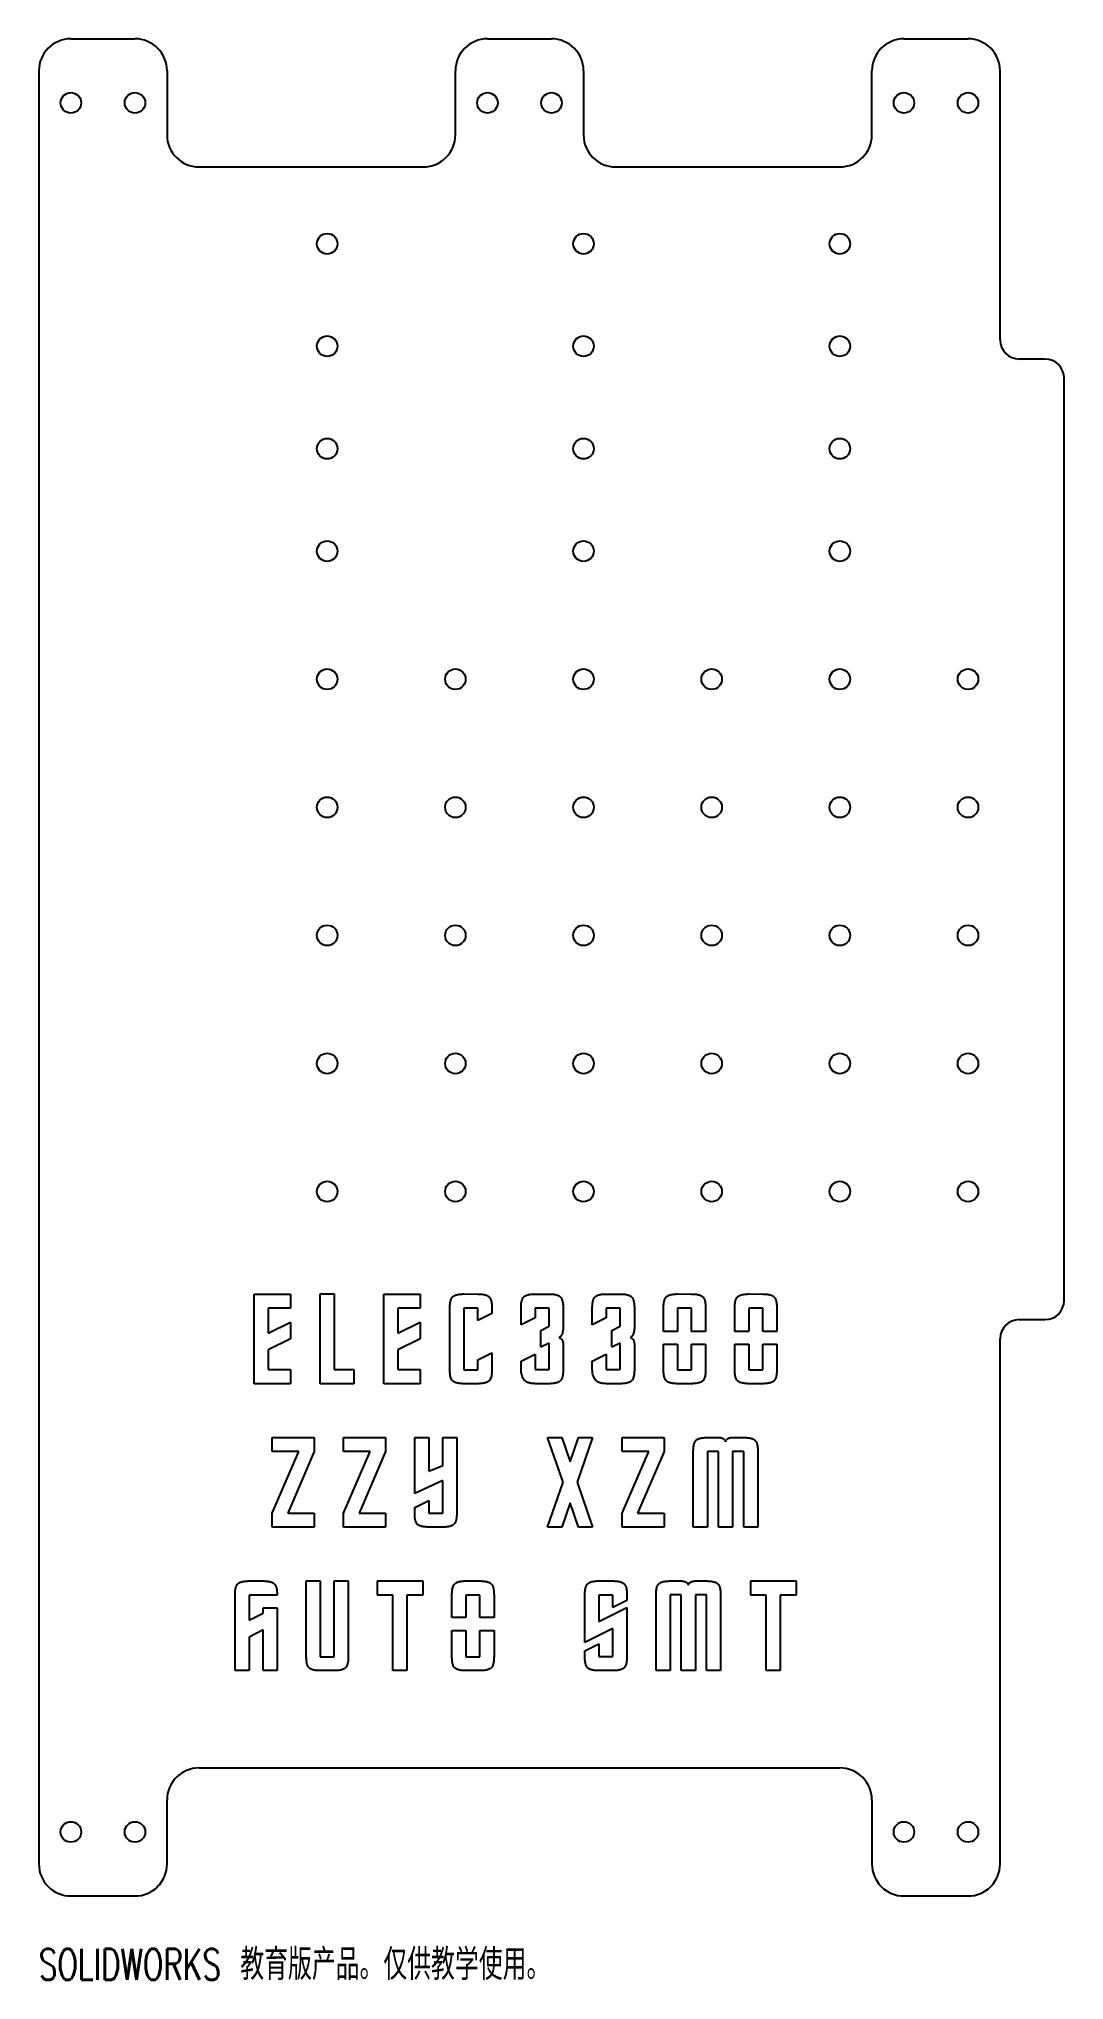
# Model space of a CAD drawing. Header units: millimetres. Extents: x -75 to 85, y -13 to 290.
import ezdxf

# ---------------------------------------------------------------- set-up
doc = ezdxf.new("R2010")
doc.units = ezdxf.units.MM
doc.styles.add('SLDTEXTSTYLE0', font='TXT', dxfattribs={"width": 0.7, "bigfont": 'bigfont'})

msp = doc.modelspace()

# ---------------------------------------------------------------- linework, layer by layer
at = {"color": 7, "linetype": 'Continuous', "lineweight": 25}
for p, q in [((-70, 290), (-60, 290)), ((-5, 290), (5, 290)), ((60, 290), (70, 290)), ((-75, 285), (-75, 5)), ((-55, 285), (-55, 275)), ((-10, 275), (-10, 285)), ((10, 285), (10, 275)), ((55, 275), (55, 285)), ((75, 243), (75, 285)), ((-50, 270), (-15, 270)), ((15, 270), (50, 270)), ((82, 240), (78, 240)), ((85, 93), (85, 237)), ((-41.4, 80), (-41.4, 94)), ((-41.4, 94), (-35.71, 94)), ((-35.71, 94), (-35.71, 91.81)), ((-31.11, 80), (-31.11, 94.01)), ((-31.11, 94.01), (-28.92, 94.01)), ((-28.92, 94.01), (-28.92, 82.19)), ((-21.16, 80), (-21.16, 94)), ((-21.16, 94), (-15.47, 94)), ((-15.47, 94), (-15.47, 91.81)), ((-8.68, 94.01), (-6.49, 94)), ((2.44, 94), (4.63, 94)), ((13.55, 94), (15.74, 94)), ((24.67, 94.01), (26.86, 94)), ((35.79, 94.01), (37.98, 94)), ((-35.71, 91.81), (-39.21, 91.81)), ((-39.21, 91.81), (-39.21, 87.88)), ((-15.47, 91.81), (-18.97, 91.81)), ((-18.97, 91.81), (-18.97, 87.88)), ((-10.87, 82.18), (-10.87, 91.81)), ((-6.49, 91.81), (-8.68, 91.81)), ((-8.68, 91.81), (-8.68, 82.18)), ((-6.49, 89.84), (-6.49, 91.81)), ((-4.31, 91.8), (-4.31, 90.94)), ((0.25, 89.19), (0.25, 91.81)), ((4.63, 91.81), (2.44, 91.81)), ((2.44, 91.81), (2.44, 90.28)), ((4.63, 88.97), (4.63, 91.81)), ((6.81, 91.81), (6.81, 88.75)), ((11.37, 89.19), (11.37, 91.81)), ((15.74, 91.81), (13.55, 91.81)), ((13.55, 91.81), (13.55, 90.28)), ((15.74, 88.97), (15.74, 91.81)), ((17.93, 91.81), (17.93, 88.75)), ((22.48, 88.15), (22.48, 91.81)), ((26.86, 91.81), (24.67, 91.81)), ((24.67, 91.81), (24.67, 88.15)), ((26.86, 88.15), (26.86, 91.81)), ((29.04, 91.8), (29.04, 88.15)), ((33.6, 88.15), (33.6, 91.81)), ((37.98, 91.81), (35.79, 91.81)), ((35.79, 91.81), (35.79, 88.15)), ((37.98, 88.15), (37.98, 91.81)), ((40.16, 91.8), (40.16, 88.15)), ((-39.21, 87.88), (-35.71, 89.63)), ((-35.71, 89.63), (-35.71, 87.01)), ((-18.97, 87.88), (-15.47, 89.63)), ((-15.47, 89.63), (-15.47, 87.01)), ((-4.31, 90.94), (-6.49, 89.84)), ((2.44, 90.28), (0.25, 89.19)), ((3.31, 88.32), (4.63, 88.97)), ((3.31, 85.7), (3.31, 88.32)), ((13.55, 90.28), (11.37, 89.19)), ((14.43, 88.32), (15.74, 88.97)), ((14.43, 85.7), (14.43, 88.32)), ((24.67, 88.15), (22.48, 88.15)), ((29.04, 88.15), (26.86, 88.15)), ((35.79, 88.15), (33.6, 88.15)), ((40.16, 88.15), (37.98, 88.15)), ((78, 90), (82, 90)), ((-35.71, 87.01), (-39.21, 85.26)), ((-39.21, 85.26), (-39.21, 82.19)), ((-15.47, 87.01), (-18.97, 85.26)), ((-18.97, 85.26), (-18.97, 82.19)), ((4.63, 86.35), (3.31, 85.7)), ((4.63, 82.19), (4.63, 86.35)), ((6.81, 86.13), (6.81, 82.19)), ((15.74, 86.35), (14.43, 85.7)), ((15.74, 82.19), (15.74, 86.35)), ((17.93, 86.13), (17.93, 82.19)), ((22.48, 82.18), (22.48, 86.15)), ((22.48, 86.15), (24.67, 86.15)), ((24.67, 86.15), (24.67, 82.18)), ((26.86, 82.18), (26.86, 86.15)), ((26.86, 86.15), (29.04, 86.15)), ((29.04, 86.15), (29.04, 82.19)), ((33.6, 82.18), (33.6, 86.15)), ((33.6, 86.15), (35.79, 86.15)), ((35.79, 86.15), (35.79, 82.18)), ((37.98, 82.18), (37.98, 86.15)), ((37.98, 86.15), (40.16, 86.15)), ((40.16, 86.15), (40.16, 82.19)), ((75, 5), (75, 87)), ((-39.21, 82.19), (-35.71, 82.19)), ((-35.71, 82.19), (-35.72, 80)), ((-28.92, 82.19), (-25.87, 82.19)), ((-25.87, 82.19), (-25.87, 80)), ((-18.97, 82.19), (-15.47, 82.19)), ((-15.47, 82.19), (-15.48, 80)), ((-8.68, 82.18), (-6.49, 82.18)), ((-6.49, 83.72), (-4.31, 84.81)), ((-6.49, 82.18), (-6.49, 83.72)), ((-4.31, 84.81), (-4.31, 82.19)), ((0.25, 83.5), (2.44, 84.59)), ((0.25, 82.19), (0.25, 83.5)), ((2.44, 84.59), (2.44, 82.19)), ((2.44, 82.19), (4.63, 82.19)), ((11.37, 83.5), (13.55, 84.59)), ((11.37, 82.19), (11.37, 83.5)), ((13.55, 84.59), (13.55, 82.19)), ((13.55, 82.19), (15.74, 82.19)), ((24.67, 82.18), (26.86, 82.18)), ((35.79, 82.18), (37.98, 82.18)), ((-35.72, 80), (-41.4, 80)), ((-25.87, 80), (-31.11, 80)), ((-15.48, 80), (-21.16, 80)), ((-6.49, 80), (-8.68, 80)), ((4.63, 80), (2.44, 80)), ((15.74, 80), (13.55, 80)), ((26.86, 80), (24.67, 80)), ((37.98, 80), (35.79, 80)), ((-38.58, 69.41), (-38.58, 71.6)), ((-38.58, 71.6), (-32.02, 71.6)), ((-32.02, 71.6), (-32.02, 69.41)), ((-27.46, 69.41), (-27.46, 71.6)), ((-27.46, 71.6), (-20.9, 71.6)), ((-20.9, 71.6), (-20.9, 69.41)), ((-16.34, 62.85), (-16.34, 71.6)), ((-16.34, 71.6), (-14.16, 71.6)), ((-14.16, 71.6), (-14.16, 66.35)), ((-11.97, 67.22), (-11.97, 71.6)), ((-11.97, 71.6), (-9.78, 71.6)), ((-9.78, 71.6), (-9.78, 59.79)), ((6.8, 64.6), (4.4, 71.6)), ((4.4, 71.6), (6.59, 71.6)), ((6.59, 71.6), (7.9, 67.78)), ((7.9, 67.78), (9.21, 71.6)), ((11.4, 71.6), (8.99, 64.6)), ((9.21, 71.6), (11.4, 71.6)), ((16.01, 69.41), (16.01, 71.6)), ((16.01, 71.6), (22.57, 71.6)), ((22.57, 71.6), (22.57, 69.41)), ((29.32, 71.6), (31.07, 71.6)), ((33.26, 71.6), (35.01, 71.6)), ((-38.58, 59.78), (-34.42, 69.41)), ((-34.42, 69.41), (-38.58, 69.41)), ((-32.02, 69.41), (-36.16, 59.77)), ((-27.46, 59.78), (-23.3, 69.41)), ((-23.3, 69.41), (-27.46, 69.41)), ((-20.9, 69.41), (-25.04, 59.77)), ((-14.16, 66.35), (-11.97, 67.22)), ((16.01, 59.78), (20.17, 69.41)), ((20.17, 69.41), (16.01, 69.41)), ((22.57, 69.41), (18.43, 59.77)), ((27.13, 57.6), (27.13, 69.41)), ((31.07, 69.42), (29.32, 69.42)), ((29.32, 69.42), (29.32, 57.6)), ((31.07, 57.6), (31.07, 69.42)), ((35.01, 69.42), (33.26, 69.42)), ((33.26, 69.42), (33.26, 57.6)), ((35.01, 57.6), (35.01, 69.42)), ((37.19, 69.42), (37.19, 57.6)), ((-11.97, 64.88), (-16.34, 62.85)), ((-11.97, 59.79), (-11.97, 64.88)), ((4.4, 57.6), (6.8, 64.6)), ((8.99, 64.6), (11.4, 57.6)), ((-16.34, 60.67), (-14.16, 61.76)), ((-16.34, 59.8), (-16.34, 60.67)), ((-14.16, 61.76), (-14.16, 59.79)), ((7.9, 61.41), (6.59, 57.6)), ((9.21, 57.6), (7.9, 61.41)), ((-38.58, 57.6), (-38.58, 59.78)), ((-36.16, 59.77), (-32.02, 59.78)), ((-32.02, 59.78), (-32.02, 57.6)), ((-27.46, 57.6), (-27.46, 59.78)), ((-25.04, 59.77), (-20.9, 59.78)), ((-20.9, 59.78), (-20.9, 57.6)), ((-14.16, 59.79), (-11.97, 59.79)), ((-11.97, 57.6), (-14.16, 57.6)), ((16.01, 57.6), (16.01, 59.78)), ((18.43, 59.77), (22.57, 59.78)), ((22.57, 59.78), (22.57, 57.6)), ((-32.02, 57.6), (-38.58, 57.6)), ((-20.9, 57.6), (-27.46, 57.6)), ((6.59, 57.6), (4.4, 57.6)), ((11.4, 57.6), (9.21, 57.6)), ((22.57, 57.6), (16.01, 57.6)), ((29.32, 57.6), (27.13, 57.6)), ((33.26, 57.6), (31.07, 57.6)), ((37.19, 57.6), (35.01, 57.6)), ((-42.2, 49.19), (-40.01, 49.19)), ((-33.27, 37.37), (-33.27, 49.19)), ((-33.27, 49.19), (-31.08, 49.19)), ((-31.08, 49.19), (-31.08, 37.37)), ((-28.89, 37.37), (-28.89, 49.19)), ((-28.89, 49.19), (-26.71, 49.19)), ((-26.71, 49.19), (-26.71, 37.38)), ((-22.15, 47), (-22.15, 49.19)), ((-22.15, 49.19), (-15.06, 49.19)), ((-15.06, 49.19), (-15.06, 47)), ((-8.35, 49.2), (-6.16, 49.19)), ((12.39, 49.2), (14.58, 49.19)), ((23.51, 49.19), (25.26, 49.19)), ((27.45, 49.19), (29.2, 49.19)), ((36.09, 47), (36.09, 49.19)), ((36.09, 49.19), (43.18, 49.19)), ((43.18, 49.19), (43.18, 47)), ((-44.39, 35.19), (-44.39, 47)), ((-37.82, 47), (-42.2, 47)), ((-42.2, 47), (-42.2, 43.07)), ((-19.75, 47), (-22.15, 47)), ((-19.75, 35.19), (-19.75, 47)), ((-17.56, 47), (-17.56, 35.19)), ((-15.06, 47), (-17.56, 47)), ((-10.54, 43.47), (-10.54, 47)), ((-6.16, 47), (-8.35, 47)), ((-8.35, 47), (-8.35, 43.47)), ((-6.16, 43.47), (-6.16, 47)), ((-3.97, 47), (-3.97, 43.47)), ((10.2, 39.57), (10.2, 47)), ((14.58, 47), (12.39, 47)), ((12.39, 47), (12.39, 42.85)), ((14.58, 45.04), (14.58, 47)), ((16.77, 46.13), (14.58, 45.04)), ((16.77, 47), (16.77, 46.13)), ((21.32, 35.19), (21.32, 47)), ((25.26, 47.01), (23.51, 47.01)), ((23.51, 47.01), (23.51, 35.19)), ((25.26, 35.19), (25.26, 47.01)), ((29.2, 47.01), (27.45, 47.01)), ((27.45, 47.01), (27.45, 35.19)), ((29.2, 35.19), (29.2, 47.01)), ((31.38, 47.01), (31.38, 35.19)), ((38.49, 47), (36.09, 47)), ((38.49, 35.19), (38.49, 47)), ((40.68, 47), (40.68, 35.19)), ((43.18, 47), (40.68, 47)), ((-42.2, 43.07), (-40.01, 44.16)), ((-40.01, 44.16), (-40.01, 45)), ((-40.01, 45), (-37.82, 45)), ((-37.82, 45), (-37.82, 35.19)), ((-8.35, 43.47), (-10.54, 43.47)), ((-3.97, 43.47), (-6.16, 43.47)), ((12.39, 42.85), (16.77, 45.04)), ((16.77, 45.04), (16.77, 37.39)), ((-40.01, 41.54), (-42.2, 40.44)), ((-42.2, 40.44), (-42.2, 35.19)), ((-40.01, 35.19), (-40.01, 41.54)), ((-10.54, 37.37), (-10.54, 41.47)), ((-10.54, 41.47), (-8.35, 41.47)), ((-8.35, 41.47), (-8.35, 37.37)), ((-6.16, 37.37), (-6.16, 41.47)), ((-6.16, 41.47), (-3.97, 41.47)), ((-3.97, 41.47), (-3.97, 37.38)), ((14.58, 41.75), (10.2, 39.57)), ((14.58, 37.39), (14.58, 41.75)), ((-31.08, 37.37), (-28.89, 37.37)), ((-8.35, 37.37), (-6.16, 37.37)), ((10.2, 38.26), (12.39, 39.36)), ((10.2, 37.4), (10.2, 38.26)), ((12.39, 39.36), (12.39, 37.39)), ((12.39, 37.39), (14.58, 37.39)), ((-42.2, 35.19), (-44.39, 35.19)), ((-37.82, 35.19), (-40.01, 35.19)), ((-28.89, 35.19), (-31.08, 35.19)), ((-17.56, 35.19), (-19.75, 35.19)), ((-6.16, 35.19), (-8.35, 35.19)), ((14.58, 35.19), (12.39, 35.2)), ((23.51, 35.19), (21.32, 35.19)), ((27.45, 35.19), (25.26, 35.19)), ((31.38, 35.19), (29.2, 35.19)), ((40.68, 35.19), (38.49, 35.19)), ((-50, 20), (50, 20)), ((-55, 5), (-55, 15)), ((55, 15), (55, 5)), ((-70, 0), (-60, 0)), ((60, 0), (70, 0))]:
    msp.add_line(p, q, dxfattribs=at)
for centre in [(-70, 280), (-60, 280), (-5, 280), (5, 280), (60, 280), (70, 280), (-30, 258), (10, 258), (50, 258), (-30, 242), (10, 242), (50, 242), (-30, 226), (10, 226), (50, 226), (-30, 210), (10, 210), (50, 210), (-30, 190), (-10, 190), (10, 190), (30, 190), (50, 190), (70, 190), (-30, 170), (-10, 170), (10, 170), (30, 170), (50, 170), (70, 170), (-30, 150), (-10, 150), (10, 150), (30, 150), (50, 150), (70, 150), (-30, 130), (-10, 130), (10, 130), (30, 130), (50, 130), (70, 130), (-30, 110), (-10, 110), (10, 110), (30, 110), (50, 110), (70, 110), (-70, 10), (-60, 10), (60, 10), (70, 10)]:
    msp.add_circle(centre, 1.6, dxfattribs=at)
for centre, radius, start, end in [((-70, 285), 5, 90, 180), ((-60, 285), 5, 0, 90), ((-5, 285), 5, 90, 180), ((5, 285), 5, 0, 90), ((60, 285), 5, 90, 180), ((70, 285), 5, 0, 90), ((-50, 275), 5, 180, 270), ((-15, 275), 5, 270, 0), ((15, 275), 5, 180, 270), ((50, 275), 5, 270, 0), ((78, 243), 3, 180, 270), ((82, 237), 3, 0, 90), ((82, 93), 3, 270, 0), ((78, 87), 3, 90, 180), ((-50, 15), 5, 90, 180), ((50, 15), 5, 0, 90), ((-70, 5), 5, 180, 270), ((-60, 5), 5, 270, 0), ((60, 5), 5, 180, 270), ((70, 5), 5, 270, 0)]:
    msp.add_arc(centre, radius, start, end, dxfattribs=at)
for points, knots in [([(-10.87, 91.81), (-10.87, 91.92), (-10.86, 92.12), (-10.84, 92.4), (-10.81, 92.66), (-10.76, 92.89), (-10.7, 93.1), (-10.62, 93.28), (-10.54, 93.43), (-10.43, 93.56), (-10.3, 93.67), (-10.15, 93.76), (-9.97, 93.83), (-9.76, 93.9), (-9.53, 93.94), (-9.27, 93.98), (-8.98, 94), (-8.78, 94.01), (-8.68, 94.01)], [0, 0, 0, 0, 0.085184, 0.162805, 0.233077, 0.297814, 0.355721, 0.408029, 0.455345, 0.499319, 0.543292, 0.590968, 0.64392, 0.702028, 0.766077, 0.837141, 0.914816, 1, 1, 1, 1]), ([(-6.49, 94), (-6.39, 94), (-6.19, 93.99), (-5.9, 93.98), (-5.64, 93.94), (-5.41, 93.9), (-5.21, 93.84), (-5.03, 93.77), (-4.88, 93.68), (-4.75, 93.57), (-4.64, 93.45), (-4.55, 93.3), (-4.47, 93.12), (-4.41, 92.91), (-4.36, 92.67), (-4.33, 92.41), (-4.31, 92.12), (-4.31, 91.91), (-4.31, 91.8)], [0, 0, 0, 0, 0.0842256, 0.1615645, 0.232321, 0.2960332, 0.3539659, 0.4055654, 0.4527388, 0.4961341, 0.5394386, 0.5863713, 0.6388881, 0.6974926, 0.762034, 0.8341823, 0.9129686, 1, 1, 1, 1]), ([(0.25, 91.81), (0.25, 91.92), (0.25, 92.12), (0.27, 92.41), (0.31, 92.67), (0.35, 92.9), (0.41, 93.11), (0.49, 93.29), (0.58, 93.44), (0.68, 93.57), (0.81, 93.67), (0.97, 93.76), (1.14, 93.83), (1.35, 93.9), (1.58, 93.94), (1.84, 93.97), (2.13, 94), (2.33, 94), (2.44, 94)], [0, 0, 0, 0, 0.0850893, 0.1633248, 0.2349137, 0.2987476, 0.356791, 0.4094082, 0.4566716, 0.5000588, 0.5439837, 0.5912472, 0.643217, 0.7012604, 0.7657835, 0.8366752, 0.9149107, 1, 1, 1, 1]), ([(4.63, 94), (4.73, 94), (4.93, 94), (5.22, 93.97), (5.48, 93.94), (5.71, 93.9), (5.92, 93.83), (6.1, 93.76), (6.25, 93.67), (6.38, 93.56), (6.48, 93.44), (6.57, 93.29), (6.64, 93.11), (6.71, 92.9), (6.75, 92.67), (6.79, 92.41), (6.81, 92.12), (6.81, 91.92), (6.81, 91.81)], [0, 0, 0, 0, 0.085137, 0.163417, 0.234348, 0.298908, 0.356311, 0.408958, 0.456248, 0.49966, 0.543071, 0.590361, 0.643008, 0.701084, 0.764954, 0.836583, 0.914863, 1, 1, 1, 1]), ([(11.37, 91.81), (11.37, 91.92), (11.37, 92.12), (11.39, 92.41), (11.42, 92.67), (11.47, 92.9), (11.53, 93.11), (11.61, 93.29), (11.69, 93.44), (11.8, 93.57), (11.93, 93.67), (12.08, 93.76), (12.26, 93.83), (12.47, 93.9), (12.7, 93.94), (12.96, 93.97), (13.25, 94), (13.45, 94), (13.55, 94)], [0, 0, 0, 0, 0.085089, 0.163325, 0.234914, 0.298748, 0.356791, 0.409408, 0.456672, 0.500059, 0.543984, 0.591247, 0.643217, 0.70126, 0.765783, 0.836675, 0.914911, 1, 1, 1, 1]), ([(15.74, 94), (15.85, 94), (16.05, 94), (16.34, 93.97), (16.6, 93.94), (16.83, 93.9), (17.03, 93.83), (17.21, 93.76), (17.37, 93.67), (17.49, 93.56), (17.6, 93.44), (17.69, 93.29), (17.76, 93.11), (17.82, 92.9), (17.87, 92.67), (17.9, 92.41), (17.92, 92.12), (17.93, 91.92), (17.93, 91.81)], [0, 0, 0, 0, 0.0851372, 0.1634168, 0.2343484, 0.2989078, 0.3563112, 0.408958, 0.4562481, 0.4996597, 0.5430713, 0.5903613, 0.6430081, 0.7010842, 0.7649541, 0.8365832, 0.9148628, 1, 1, 1, 1]), ([(22.48, 91.81), (22.48, 91.92), (22.49, 92.12), (22.51, 92.4), (22.54, 92.66), (22.59, 92.89), (22.65, 93.1), (22.73, 93.28), (22.81, 93.43), (22.92, 93.56), (23.05, 93.67), (23.2, 93.76), (23.38, 93.83), (23.59, 93.9), (23.82, 93.94), (24.08, 93.98), (24.37, 94), (24.57, 94.01), (24.67, 94.01)], [0, 0, 0, 0, 0.085184, 0.162805, 0.233077, 0.297814, 0.355721, 0.408029, 0.455345, 0.499319, 0.543292, 0.590968, 0.64392, 0.702028, 0.766077, 0.837141, 0.914816, 1, 1, 1, 1]), ([(26.86, 94), (26.96, 94), (27.16, 93.99), (27.45, 93.98), (27.71, 93.94), (27.94, 93.9), (28.14, 93.84), (28.32, 93.77), (28.48, 93.68), (28.61, 93.57), (28.71, 93.45), (28.8, 93.3), (28.88, 93.12), (28.94, 92.91), (28.99, 92.67), (29.02, 92.41), (29.04, 92.12), (29.04, 91.91), (29.04, 91.8)], [0, 0, 0, 0, 0.084226, 0.161564, 0.232321, 0.296033, 0.353966, 0.405565, 0.452739, 0.496134, 0.539439, 0.586371, 0.638888, 0.697493, 0.762034, 0.834182, 0.912969, 1, 1, 1, 1]), ([(33.6, 91.81), (33.6, 91.92), (33.6, 92.12), (33.63, 92.4), (33.66, 92.66), (33.71, 92.89), (33.76, 93.1), (33.84, 93.28), (33.93, 93.43), (34.04, 93.56), (34.17, 93.67), (34.32, 93.76), (34.5, 93.83), (34.71, 93.9), (34.94, 93.94), (35.2, 93.98), (35.48, 94), (35.68, 94.01), (35.79, 94.01)], [0, 0, 0, 0, 0.085184, 0.162805, 0.233077, 0.297814, 0.355721, 0.408029, 0.455345, 0.499319, 0.543292, 0.590968, 0.64392, 0.702028, 0.766077, 0.837141, 0.914816, 1, 1, 1, 1]), ([(37.98, 94), (38.08, 94), (38.28, 93.99), (38.56, 93.98), (38.82, 93.94), (39.06, 93.9), (39.26, 93.84), (39.44, 93.77), (39.59, 93.68), (39.72, 93.57), (39.83, 93.45), (39.92, 93.3), (39.99, 93.12), (40.06, 92.91), (40.1, 92.67), (40.14, 92.41), (40.16, 92.12), (40.16, 91.91), (40.16, 91.8)], [0, 0, 0, 0, 0.084226, 0.161564, 0.232321, 0.296033, 0.353966, 0.405565, 0.452739, 0.496134, 0.539439, 0.586371, 0.638888, 0.697493, 0.762034, 0.834182, 0.912969, 1, 1, 1, 1]), ([(6.81, 88.75), (6.81, 88.66), (6.8, 88.49), (6.78, 88.25), (6.73, 88.02), (6.66, 87.81), (6.58, 87.62), (6.47, 87.45), (6.35, 87.3), (6.25, 87.22), (6.2, 87.18)], [0, 0, 0, 0, 0.1513208, 0.291617, 0.423317, 0.5480147, 0.6654239, 0.7793469, 0.8898129, 1, 1, 1, 1]), ([(17.93, 88.75), (17.93, 88.66), (17.92, 88.49), (17.89, 88.25), (17.85, 88.02), (17.78, 87.81), (17.69, 87.62), (17.59, 87.45), (17.46, 87.3), (17.36, 87.22), (17.32, 87.18)], [0, 0, 0, 0, 0.1513208, 0.291617, 0.423317, 0.5480147, 0.6654239, 0.7793469, 0.8898129, 1, 1, 1, 1]), ([(6.2, 87.18), (6.25, 87.16), (6.34, 87.13), (6.47, 87.05), (6.57, 86.94), (6.66, 86.82), (6.73, 86.68), (6.77, 86.51), (6.81, 86.33), (6.81, 86.19), (6.81, 86.13)], [0, 0, 0, 0, 0.117166, 0.227452, 0.336579, 0.451316, 0.569015, 0.699168, 0.843544, 1, 1, 1, 1]), ([(17.32, 87.18), (17.36, 87.16), (17.46, 87.13), (17.58, 87.05), (17.69, 86.94), (17.78, 86.82), (17.84, 86.68), (17.89, 86.51), (17.92, 86.33), (17.93, 86.19), (17.93, 86.13)], [0, 0, 0, 0, 0.117166, 0.227452, 0.336579, 0.451316, 0.569015, 0.699168, 0.843544, 1, 1, 1, 1]), ([(-8.68, 80), (-8.78, 80), (-8.99, 80), (-9.27, 80.02), (-9.53, 80.06), (-9.77, 80.1), (-9.97, 80.17), (-10.15, 80.24), (-10.3, 80.33), (-10.43, 80.43), (-10.54, 80.56), (-10.63, 80.71), (-10.7, 80.89), (-10.77, 81.1), (-10.81, 81.33), (-10.84, 81.59), (-10.86, 81.87), (-10.87, 82.07), (-10.87, 82.18)], [0, 0, 0, 0, 0.085326, 0.163779, 0.234868, 0.29957, 0.357775, 0.40989, 0.457285, 0.501332, 0.544839, 0.592234, 0.644998, 0.702529, 0.76654, 0.837629, 0.915379, 1, 1, 1, 1]), ([(-4.31, 82.19), (-4.31, 82.08), (-4.31, 81.88), (-4.33, 81.6), (-4.36, 81.33), (-4.41, 81.1), (-4.47, 80.9), (-4.55, 80.72), (-4.63, 80.56), (-4.74, 80.44), (-4.87, 80.33), (-5.02, 80.24), (-5.2, 80.17), (-5.41, 80.1), (-5.64, 80.06), (-5.9, 80.02), (-6.19, 80), (-6.39, 80), (-6.49, 80)], [0, 0, 0, 0, 0.085147, 0.163436, 0.234376, 0.298943, 0.357026, 0.409031, 0.456327, 0.500282, 0.543698, 0.590994, 0.643647, 0.701057, 0.765624, 0.836564, 0.914853, 1, 1, 1, 1]), ([(2.44, 80), (2.33, 80), (2.13, 80.01), (1.84, 80.04), (1.58, 80.09), (1.35, 80.16), (1.14, 80.25), (0.96, 80.36), (0.81, 80.5), (0.64, 80.7), (0.49, 81), (0.35, 81.37), (0.27, 81.77), (0.25, 82.05), (0.25, 82.19)], [0, 0, 0, 0, 0.08816, 0.169461, 0.243722, 0.312146, 0.375365, 0.433952, 0.490676, 0.546062, 0.656258, 0.76663, 0.880308, 1, 1, 1, 1]), ([(6.81, 82.19), (6.81, 82.08), (6.81, 81.88), (6.79, 81.6), (6.75, 81.33), (6.71, 81.1), (6.65, 80.9), (6.57, 80.72), (6.48, 80.56), (6.38, 80.44), (6.25, 80.33), (6.1, 80.24), (5.92, 80.17), (5.71, 80.1), (5.48, 80.06), (5.22, 80.02), (4.93, 80), (4.73, 80), (4.63, 80)], [0, 0, 0, 0, 0.085147, 0.163436, 0.234376, 0.298943, 0.357026, 0.409031, 0.456327, 0.500282, 0.543698, 0.590994, 0.643647, 0.701057, 0.765624, 0.836564, 0.914853, 1, 1, 1, 1]), ([(13.55, 80), (13.45, 80), (13.25, 80.01), (12.96, 80.04), (12.7, 80.09), (12.46, 80.16), (12.26, 80.25), (12.08, 80.36), (11.93, 80.5), (11.76, 80.7), (11.6, 81), (11.46, 81.37), (11.38, 81.77), (11.37, 82.05), (11.37, 82.19)], [0, 0, 0, 0, 0.0881598, 0.1694606, 0.2437223, 0.3121456, 0.3753645, 0.4339515, 0.4906761, 0.5460621, 0.6562581, 0.7666296, 0.8803075, 1, 1, 1, 1]), ([(17.93, 82.19), (17.93, 82.08), (17.92, 81.88), (17.9, 81.6), (17.87, 81.33), (17.82, 81.1), (17.76, 80.9), (17.69, 80.72), (17.6, 80.56), (17.49, 80.44), (17.37, 80.33), (17.21, 80.24), (17.03, 80.17), (16.83, 80.1), (16.6, 80.06), (16.34, 80.02), (16.05, 80), (15.85, 80), (15.74, 80)], [0, 0, 0, 0, 0.085147, 0.163436, 0.234376, 0.298943, 0.357026, 0.409031, 0.456327, 0.500282, 0.543698, 0.590994, 0.643647, 0.701057, 0.765624, 0.836564, 0.914853, 1, 1, 1, 1]), ([(24.67, 80), (24.57, 80), (24.37, 80), (24.08, 80.02), (23.82, 80.06), (23.58, 80.1), (23.38, 80.17), (23.2, 80.24), (23.05, 80.33), (22.92, 80.43), (22.81, 80.56), (22.72, 80.71), (22.65, 80.89), (22.59, 81.1), (22.54, 81.33), (22.51, 81.59), (22.49, 81.87), (22.48, 82.07), (22.48, 82.18)], [0, 0, 0, 0, 0.085326, 0.163779, 0.234868, 0.29957, 0.357775, 0.40989, 0.457285, 0.501332, 0.544839, 0.592234, 0.644998, 0.702529, 0.76654, 0.837629, 0.915379, 1, 1, 1, 1]), ([(29.04, 82.19), (29.04, 82.08), (29.04, 81.88), (29.02, 81.6), (28.99, 81.33), (28.94, 81.1), (28.88, 80.9), (28.8, 80.72), (28.72, 80.56), (28.61, 80.44), (28.48, 80.33), (28.33, 80.24), (28.15, 80.17), (27.95, 80.1), (27.71, 80.06), (27.45, 80.02), (27.16, 80), (26.96, 80), (26.86, 80)], [0, 0, 0, 0, 0.085147, 0.163436, 0.234376, 0.298943, 0.357026, 0.409031, 0.456327, 0.500282, 0.543698, 0.590994, 0.643647, 0.701057, 0.765624, 0.836564, 0.914853, 1, 1, 1, 1]), ([(35.79, 80), (35.68, 80), (35.48, 80), (35.2, 80.02), (34.93, 80.06), (34.7, 80.1), (34.5, 80.17), (34.32, 80.24), (34.16, 80.33), (34.04, 80.43), (33.93, 80.56), (33.84, 80.71), (33.77, 80.89), (33.7, 81.1), (33.66, 81.33), (33.63, 81.59), (33.6, 81.87), (33.6, 82.07), (33.6, 82.18)], [0, 0, 0, 0, 0.085326, 0.163779, 0.234868, 0.29957, 0.357775, 0.40989, 0.457285, 0.501332, 0.544839, 0.592234, 0.644998, 0.702529, 0.76654, 0.837629, 0.915379, 1, 1, 1, 1]), ([(40.16, 82.19), (40.16, 82.08), (40.16, 81.88), (40.14, 81.6), (40.1, 81.33), (40.06, 81.1), (40, 80.9), (39.92, 80.72), (39.83, 80.56), (39.73, 80.44), (39.6, 80.33), (39.45, 80.24), (39.27, 80.17), (39.06, 80.1), (38.83, 80.06), (38.57, 80.02), (38.28, 80), (38.08, 80), (37.98, 80)], [0, 0, 0, 0, 0.085147, 0.163436, 0.234376, 0.298943, 0.357026, 0.409031, 0.456327, 0.500282, 0.543698, 0.590994, 0.643647, 0.701057, 0.765624, 0.836564, 0.914853, 1, 1, 1, 1]), ([(27.13, 69.41), (27.13, 69.51), (27.13, 69.71), (27.15, 70), (27.19, 70.26), (27.23, 70.5), (27.29, 70.7), (27.37, 70.88), (27.46, 71.03), (27.56, 71.16), (27.69, 71.27), (27.85, 71.36), (28.02, 71.43), (28.23, 71.49), (28.46, 71.54), (28.72, 71.57), (29.01, 71.59), (29.21, 71.59), (29.32, 71.6)], [0, 0, 0, 0, 0.0850893, 0.1633248, 0.2349137, 0.2987476, 0.356791, 0.4094082, 0.4566716, 0.5000588, 0.5439837, 0.5912472, 0.643217, 0.7012604, 0.7657835, 0.8366752, 0.9149107, 1, 1, 1, 1]), ([(31.07, 71.6), (31.14, 71.59), (31.27, 71.59), (31.46, 71.56), (31.63, 71.51), (31.78, 71.44), (31.91, 71.34), (32.02, 71.23), (32.1, 71.09), (32.14, 70.99), (32.16, 70.94)], [0, 0, 0, 0, 0.151108, 0.290669, 0.417163, 0.536146, 0.65085, 0.762934, 0.879117, 1, 1, 1, 1]), ([(32.16, 70.94), (32.18, 70.99), (32.22, 71.09), (32.31, 71.23), (32.42, 71.34), (32.54, 71.44), (32.69, 71.51), (32.86, 71.56), (33.05, 71.59), (33.19, 71.59), (33.26, 71.6)], [0, 0, 0, 0, 0.120868, 0.237037, 0.349107, 0.463797, 0.581064, 0.709343, 0.847027, 1, 1, 1, 1]), ([(35.01, 71.6), (35.11, 71.59), (35.31, 71.59), (35.6, 71.57), (35.86, 71.54), (36.09, 71.49), (36.3, 71.43), (36.48, 71.36), (36.63, 71.27), (36.76, 71.16), (36.86, 71.03), (36.95, 70.88), (37.03, 70.7), (37.09, 70.5), (37.13, 70.27), (37.17, 70.01), (37.19, 69.72), (37.19, 69.52), (37.19, 69.42)], [0, 0, 0, 0, 0.085371, 0.163866, 0.234993, 0.29973, 0.357292, 0.410083, 0.457504, 0.501035, 0.544566, 0.591986, 0.644128, 0.702364, 0.76641, 0.836837, 0.914629, 1, 1, 1, 1]), ([(-14.16, 57.6), (-14.26, 57.61), (-14.46, 57.61), (-14.75, 57.63), (-15.01, 57.66), (-15.24, 57.71), (-15.44, 57.76), (-15.62, 57.84), (-15.78, 57.92), (-15.91, 58.03), (-16.01, 58.15), (-16.1, 58.31), (-16.18, 58.49), (-16.24, 58.7), (-16.29, 58.93), (-16.32, 59.2), (-16.34, 59.49), (-16.34, 59.69), (-16.34, 59.8)], [0, 0, 0, 0, 0.084751, 0.16193, 0.232539, 0.29612, 0.353733, 0.406141, 0.452866, 0.496171, 0.539386, 0.586462, 0.639145, 0.69743, 0.762523, 0.833828, 0.913149, 1, 1, 1, 1]), ([(-9.78, 59.79), (-9.78, 59.69), (-9.79, 59.49), (-9.81, 59.2), (-9.84, 58.94), (-9.89, 58.71), (-9.95, 58.5), (-10.02, 58.32), (-10.12, 58.17), (-10.22, 58.04), (-10.35, 57.93), (-10.5, 57.84), (-10.68, 57.77), (-10.89, 57.71), (-11.12, 57.66), (-11.38, 57.62), (-11.66, 57.6), (-11.86, 57.6), (-11.97, 57.6)], [0, 0, 0, 0, 0.085243, 0.162917, 0.233937, 0.298029, 0.356177, 0.408889, 0.456598, 0.500602, 0.544606, 0.592315, 0.644379, 0.702527, 0.766619, 0.837733, 0.915461, 1, 1, 1, 1]), ([(-44.39, 47), (-44.38, 47.11), (-44.38, 47.31), (-44.36, 47.6), (-44.33, 47.86), (-44.28, 48.09), (-44.22, 48.3), (-44.15, 48.48), (-44.06, 48.63), (-43.95, 48.76), (-43.82, 48.86), (-43.67, 48.95), (-43.49, 49.03), (-43.28, 49.09), (-43.05, 49.13), (-42.79, 49.17), (-42.5, 49.19), (-42.3, 49.19), (-42.2, 49.19)], [0, 0, 0, 0, 0.085089, 0.163325, 0.234914, 0.298748, 0.356791, 0.409408, 0.456672, 0.500059, 0.543984, 0.591247, 0.643217, 0.70126, 0.765783, 0.836675, 0.914911, 1, 1, 1, 1]), ([(-40.01, 49.19), (-39.9, 49.19), (-39.7, 49.19), (-39.42, 49.17), (-39.16, 49.13), (-38.92, 49.09), (-38.72, 49.02), (-38.54, 48.95), (-38.38, 48.86), (-38.26, 48.76), (-38.15, 48.63), (-38.06, 48.48), (-37.99, 48.3), (-37.93, 48.09), (-37.88, 47.86), (-37.85, 47.6), (-37.83, 47.31), (-37.82, 47.11), (-37.82, 47)], [0, 0, 0, 0, 0.085137, 0.163417, 0.234348, 0.298908, 0.356311, 0.408958, 0.456248, 0.49966, 0.543071, 0.590361, 0.643008, 0.701084, 0.764954, 0.836583, 0.914863, 1, 1, 1, 1]), ([(-10.54, 47), (-10.53, 47.11), (-10.53, 47.31), (-10.51, 47.59), (-10.48, 47.85), (-10.43, 48.08), (-10.37, 48.29), (-10.29, 48.47), (-10.21, 48.62), (-10.1, 48.75), (-9.97, 48.86), (-9.82, 48.95), (-9.64, 49.03), (-9.43, 49.09), (-9.2, 49.14), (-8.94, 49.17), (-8.65, 49.2), (-8.45, 49.2), (-8.35, 49.2)], [0, 0, 0, 0, 0.085184, 0.162805, 0.233077, 0.297814, 0.355721, 0.408029, 0.455345, 0.499319, 0.543292, 0.590968, 0.64392, 0.702028, 0.766077, 0.837141, 0.914816, 1, 1, 1, 1]), ([(-6.16, 49.19), (-6.06, 49.19), (-5.86, 49.19), (-5.57, 49.17), (-5.31, 49.14), (-5.08, 49.09), (-4.88, 49.03), (-4.7, 48.96), (-4.54, 48.87), (-4.41, 48.76), (-4.31, 48.64), (-4.22, 48.49), (-4.14, 48.31), (-4.08, 48.1), (-4.03, 47.86), (-4, 47.6), (-3.98, 47.31), (-3.98, 47.1), (-3.97, 47)], [0, 0, 0, 0, 0.084226, 0.161564, 0.232321, 0.296033, 0.353966, 0.405565, 0.452739, 0.496134, 0.539439, 0.586371, 0.638888, 0.697493, 0.762034, 0.834182, 0.912969, 1, 1, 1, 1]), ([(10.2, 47), (10.21, 47.11), (10.21, 47.31), (10.23, 47.59), (10.26, 47.85), (10.31, 48.08), (10.37, 48.29), (10.45, 48.47), (10.53, 48.62), (10.64, 48.75), (10.77, 48.86), (10.92, 48.95), (11.1, 49.03), (11.31, 49.09), (11.54, 49.14), (11.8, 49.17), (12.09, 49.2), (12.29, 49.2), (12.39, 49.2)], [0, 0, 0, 0, 0.085184, 0.162805, 0.233077, 0.297814, 0.355721, 0.408029, 0.455345, 0.499319, 0.543292, 0.590968, 0.64392, 0.702028, 0.766077, 0.837141, 0.914816, 1, 1, 1, 1]), ([(14.58, 49.19), (14.68, 49.19), (14.88, 49.19), (15.17, 49.17), (15.43, 49.14), (15.66, 49.09), (15.87, 49.03), (16.05, 48.96), (16.2, 48.87), (16.33, 48.76), (16.43, 48.64), (16.53, 48.49), (16.6, 48.31), (16.66, 48.1), (16.71, 47.86), (16.74, 47.6), (16.76, 47.31), (16.76, 47.1), (16.77, 47)], [0, 0, 0, 0, 0.084226, 0.161564, 0.232321, 0.296033, 0.353966, 0.405565, 0.452739, 0.496134, 0.539439, 0.586371, 0.638888, 0.697493, 0.762034, 0.834182, 0.912969, 1, 1, 1, 1]), ([(21.32, 47), (21.32, 47.11), (21.33, 47.31), (21.35, 47.6), (21.38, 47.86), (21.42, 48.09), (21.49, 48.3), (21.56, 48.48), (21.65, 48.63), (21.76, 48.76), (21.88, 48.86), (22.04, 48.95), (22.22, 49.03), (22.42, 49.09), (22.66, 49.13), (22.92, 49.17), (23.2, 49.19), (23.41, 49.19), (23.51, 49.19)], [0, 0, 0, 0, 0.085089, 0.163325, 0.234914, 0.298748, 0.356791, 0.409408, 0.456672, 0.500059, 0.543984, 0.591247, 0.643217, 0.70126, 0.765783, 0.836675, 0.914911, 1, 1, 1, 1]), ([(25.26, 49.19), (25.33, 49.19), (25.46, 49.19), (25.65, 49.16), (25.82, 49.1), (25.97, 49.03), (26.1, 48.94), (26.21, 48.82), (26.29, 48.69), (26.33, 48.59), (26.35, 48.54)], [0, 0, 0, 0, 0.151108, 0.290669, 0.417163, 0.536146, 0.65085, 0.762934, 0.879117, 1, 1, 1, 1]), ([(26.35, 48.54), (26.37, 48.59), (26.41, 48.69), (26.5, 48.82), (26.61, 48.94), (26.74, 49.03), (26.89, 49.1), (27.05, 49.15), (27.24, 49.19), (27.38, 49.19), (27.45, 49.19)], [0, 0, 0, 0, 0.120868, 0.237037, 0.349107, 0.463797, 0.581064, 0.709343, 0.847027, 1, 1, 1, 1]), ([(29.2, 49.19), (29.3, 49.19), (29.5, 49.19), (29.79, 49.17), (30.05, 49.13), (30.28, 49.09), (30.49, 49.02), (30.67, 48.95), (30.82, 48.86), (30.95, 48.76), (31.06, 48.63), (31.14, 48.48), (31.22, 48.3), (31.28, 48.09), (31.32, 47.86), (31.36, 47.6), (31.38, 47.32), (31.38, 47.12), (31.38, 47.01)], [0, 0, 0, 0, 0.0853715, 0.1638665, 0.2349933, 0.2997304, 0.3572917, 0.4100834, 0.4575036, 0.5010347, 0.5445658, 0.591986, 0.6441281, 0.702364, 0.7664096, 0.836837, 0.9146285, 1, 1, 1, 1]), ([(-31.08, 35.19), (-31.18, 35.19), (-31.39, 35.2), (-31.67, 35.22), (-31.93, 35.25), (-32.17, 35.29), (-32.37, 35.36), (-32.55, 35.43), (-32.7, 35.52), (-32.83, 35.63), (-32.94, 35.75), (-33.03, 35.91), (-33.1, 36.08), (-33.17, 36.29), (-33.21, 36.52), (-33.24, 36.78), (-33.26, 37.07), (-33.27, 37.27), (-33.27, 37.37)], [0, 0, 0, 0, 0.085326, 0.163779, 0.234868, 0.29957, 0.357775, 0.40989, 0.457285, 0.501332, 0.544839, 0.592234, 0.644998, 0.702529, 0.76654, 0.837629, 0.915379, 1, 1, 1, 1]), ([(-26.71, 37.38), (-26.71, 37.27), (-26.71, 37.07), (-26.73, 36.79), (-26.76, 36.53), (-26.81, 36.29), (-26.87, 36.09), (-26.95, 35.91), (-27.03, 35.75), (-27.14, 35.63), (-27.27, 35.52), (-27.42, 35.43), (-27.6, 35.36), (-27.81, 35.29), (-28.04, 35.25), (-28.3, 35.22), (-28.59, 35.2), (-28.79, 35.19), (-28.89, 35.19)], [0, 0, 0, 0, 0.085147, 0.163436, 0.234376, 0.298943, 0.357026, 0.409031, 0.456327, 0.500282, 0.543698, 0.590994, 0.643647, 0.701057, 0.765624, 0.836564, 0.914853, 1, 1, 1, 1]), ([(-8.35, 35.19), (-8.45, 35.19), (-8.65, 35.2), (-8.94, 35.22), (-9.2, 35.25), (-9.44, 35.29), (-9.64, 35.36), (-9.82, 35.43), (-9.97, 35.52), (-10.1, 35.63), (-10.21, 35.75), (-10.3, 35.91), (-10.37, 36.08), (-10.43, 36.29), (-10.48, 36.52), (-10.51, 36.78), (-10.53, 37.07), (-10.53, 37.27), (-10.54, 37.37)], [0, 0, 0, 0, 0.085326, 0.163779, 0.234868, 0.29957, 0.357775, 0.40989, 0.457285, 0.501332, 0.544839, 0.592234, 0.644998, 0.702529, 0.76654, 0.837629, 0.915379, 1, 1, 1, 1]), ([(-3.97, 37.38), (-3.98, 37.27), (-3.98, 37.07), (-4, 36.79), (-4.03, 36.53), (-4.08, 36.29), (-4.14, 36.09), (-4.21, 35.91), (-4.3, 35.75), (-4.41, 35.63), (-4.54, 35.52), (-4.69, 35.43), (-4.87, 35.36), (-5.07, 35.29), (-5.31, 35.25), (-5.57, 35.22), (-5.85, 35.2), (-6.06, 35.19), (-6.16, 35.19)], [0, 0, 0, 0, 0.085147, 0.163436, 0.234376, 0.298943, 0.357026, 0.409031, 0.456327, 0.500282, 0.543698, 0.590994, 0.643647, 0.701057, 0.765624, 0.836564, 0.914853, 1, 1, 1, 1]), ([(12.39, 35.2), (12.29, 35.2), (12.09, 35.2), (11.8, 35.22), (11.54, 35.25), (11.31, 35.3), (11.1, 35.36), (10.92, 35.43), (10.77, 35.52), (10.64, 35.62), (10.53, 35.75), (10.45, 35.9), (10.37, 36.08), (10.31, 36.29), (10.26, 36.53), (10.23, 36.79), (10.21, 37.09), (10.21, 37.29), (10.2, 37.4)], [0, 0, 0, 0, 0.084751, 0.1619296, 0.2325394, 0.2961195, 0.3537326, 0.4061406, 0.4528659, 0.4961713, 0.539386, 0.5864616, 0.6391448, 0.6974305, 0.7625233, 0.8338276, 0.913149, 1, 1, 1, 1]), ([(16.77, 37.39), (16.76, 37.28), (16.76, 37.08), (16.74, 36.8), (16.71, 36.54), (16.66, 36.3), (16.6, 36.1), (16.52, 35.92), (16.43, 35.77), (16.33, 35.64), (16.2, 35.53), (16.05, 35.44), (15.87, 35.36), (15.66, 35.3), (15.43, 35.25), (15.17, 35.22), (14.88, 35.19), (14.68, 35.19), (14.58, 35.19)], [0, 0, 0, 0, 0.085243, 0.162917, 0.233937, 0.298029, 0.356177, 0.408889, 0.456598, 0.500602, 0.544606, 0.592315, 0.644379, 0.702527, 0.766619, 0.837733, 0.915461, 1, 1, 1, 1])]:
    msp.add_open_spline(points, degree=3, knots=knots, dxfattribs=at)

# ---------------------------------------------------------------- texts
at = {"color": 7, "linetype": 'Continuous', "insert": (-75, -8.27), "char_height": 4.8336, "attachment_point": 1, "style": 'SLDTEXTSTYLE0'}
msp.add_mtext('SOLIDWORKS 教育版产品。仅供教学使用。', dxfattribs=at)

doc.saveas('drawing.dxf')
